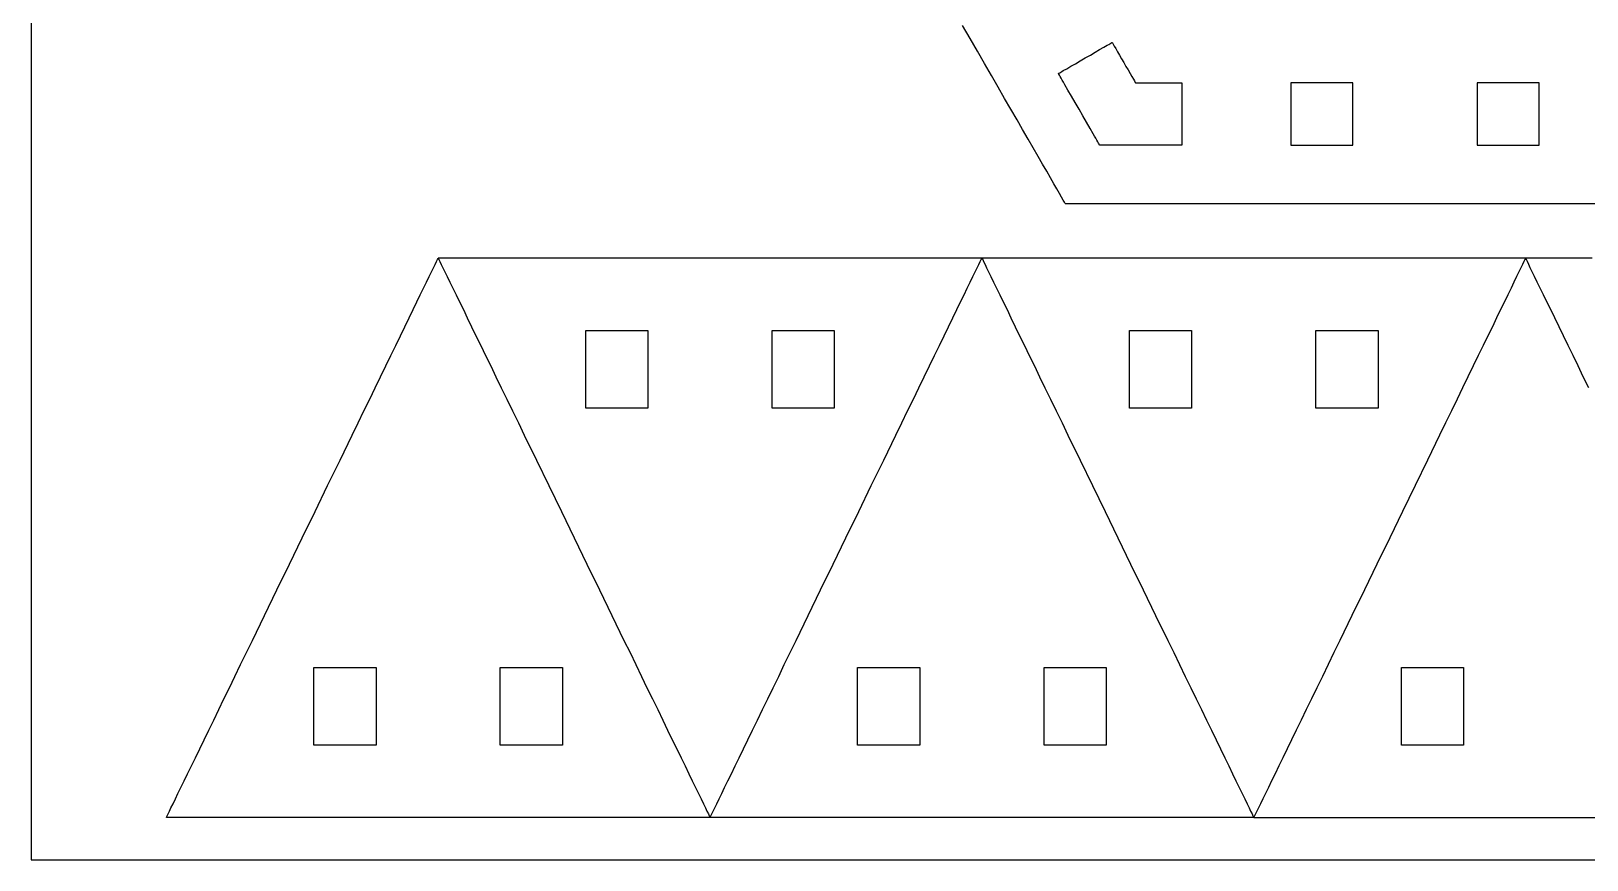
# Model space of a CAD drawing. Header units: millimetres. Extents: x 132 to 771, y 404 to 944.
# Drawn here: x 469.2 to 569.4, y 687.5 to 740.9 of the extents above; entities that cross this region are included whole.
import ezdxf

# ---------------------------------------------------------------- set-up
doc = ezdxf.new("R2010")
doc.units = ezdxf.units.MM
doc.header["$MEASUREMENT"] = 0
doc.layers.get('0').update_dxf_attribs({"linetype": 'CONTINUOUS', "true_color": 0xffffff})

msp = doc.modelspace()

# ---------------------------------------------------------------- linework, layer by layer
at = {"color": 6, "linetype": 'Continuous'}
msp.add_lwpolyline([(469.25, 687.54), (769.25, 687.54), (769.25, 837.54), (469.25, 837.54)], close=True, dxfattribs=at)
at = {"color": 7, "linetype": 'Continuous', "true_color": 0xffffff}
for points in [[(570.4, 729.75), (568.54, 729.75), (566.6, 729.75), (564.59, 729.75), (562.53, 729.75), (558.33, 729.75), (554.14, 729.75), (552.08, 729.75), (550.07, 729.75), (548.13, 729.75), (546.27, 729.75), (544.51, 729.75), (542.87, 729.75), (541.35, 729.75), (540.65, 729.75), (539.99, 729.75), (539.36, 729.75), (538.79, 729.75), (538.25, 729.75), (537.77, 729.75), (537.33, 729.75), (536.95, 729.75), (536.61, 729.75), (536.34, 729.75), (536.12, 729.75), (535.96, 729.75), (535.87, 729.75), (535.83, 729.75), (535.82, 729.78), (535.77, 729.86), (535.69, 730), (535.58, 730.19), (535.44, 730.43), (535.28, 730.71), (535.09, 731.05), (534.87, 731.43), (534.62, 731.85), (534.36, 732.31), (534.07, 732.81), (533.76, 733.35), (533.43, 733.92), (533.07, 734.53), (532.71, 735.17), (532.32, 735.84), (531.91, 736.54), (531.5, 737.26), (531.06, 738.02), (530.62, 738.79), (530.16, 739.58), (529.69, 740.4), (529.2, 741.23)], [(540.33, 737.54), (540.34, 737.54), (540.37, 737.54), (540.41, 737.54), (540.46, 737.54), (540.61, 737.54), (540.8, 737.54), (541.03, 737.54), (541.28, 737.54), (541.55, 737.54), (541.83, 737.54), (542.11, 737.54), (542.38, 737.54), (542.64, 737.54), (542.87, 737.54), (543.06, 737.54), (543.2, 737.54), (543.26, 737.54), (543.3, 737.54), (543.33, 737.54), (543.33, 737.54), (543.33, 737.53), (543.33, 737.5), (543.33, 737.44), (543.33, 737.37), (543.33, 737.28), (543.33, 737.17), (543.33, 736.92), (543.33, 736.62), (543.33, 736.28), (543.33, 735.92), (543.33, 735.54), (543.33, 735.17), (543.33, 734.81), (543.33, 734.47), (543.33, 734.17), (543.33, 733.91), (543.33, 733.81), (543.33, 733.72), (543.33, 733.64), (543.33, 733.59), (543.33, 733.56), (543.33, 733.54), (543.32, 733.54), (543.27, 733.54), (543.2, 733.54), (543.11, 733.54), (542.99, 733.54), (542.84, 733.54), (542.68, 733.54), (542.5, 733.54), (542.31, 733.54), (542.1, 733.54), (541.65, 733.54), (541.17, 733.54), (540.68, 733.54), (540.18, 733.54), (539.7, 733.54), (539.26, 733.54), (539.05, 733.54), (538.85, 733.54), (538.67, 733.54), (538.51, 733.54), (538.37, 733.54), (538.25, 733.54), (538.16, 733.54), (538.08, 733.54), (538.04, 733.54), (538.02, 733.54), (538.02, 733.56), (537.99, 733.6), (537.96, 733.66), (537.91, 733.74), (537.85, 733.85), (537.78, 733.97), (537.7, 734.11), (537.61, 734.26), (537.41, 734.61), (537.18, 735), (536.94, 735.41), (536.7, 735.84), (536.45, 736.27), (536.21, 736.69), (535.99, 737.07), (535.79, 737.42), (535.7, 737.58), (535.62, 737.72), (535.55, 737.84), (535.49, 737.94), (535.44, 738.03), (535.4, 738.09), (535.38, 738.13), (535.37, 738.14), (535.38, 738.15), (535.41, 738.16), (535.46, 738.19), (535.52, 738.23), (535.6, 738.27), (535.69, 738.33), (535.91, 738.45), (536.17, 738.61), (536.47, 738.77), (536.78, 738.95), (537.1, 739.14), (537.43, 739.33), (537.74, 739.51), (538.03, 739.68), (538.29, 739.83), (538.51, 739.96), (538.61, 740.01), (538.68, 740.06), (538.75, 740.09), (538.79, 740.12), (538.82, 740.14), (538.83, 740.14), (538.84, 740.13), (538.85, 740.11), (538.9, 740.03), (538.97, 739.9), (539.07, 739.74), (539.18, 739.54), (539.31, 739.32), (539.44, 739.08), (539.58, 738.84), (539.72, 738.6), (539.86, 738.37), (539.99, 738.15), (540.1, 737.95), (540.2, 737.78), (540.27, 737.66), (540.32, 737.57), (540.33, 737.55), (540.33, 737.54)], [(550.33, 737.54), (550.33, 737.53), (550.33, 737.5), (550.33, 737.44), (550.33, 737.37), (550.33, 737.28), (550.33, 737.17), (550.33, 736.92), (550.33, 736.62), (550.33, 736.28), (550.33, 735.92), (550.33, 735.54), (550.33, 735.17), (550.33, 734.81), (550.33, 734.47), (550.33, 734.17), (550.33, 733.91), (550.33, 733.81), (550.33, 733.72), (550.33, 733.64), (550.33, 733.59), (550.33, 733.56), (550.33, 733.54), (550.35, 733.54), (550.38, 733.54), (550.43, 733.54), (550.51, 733.54), (550.6, 733.54), (550.7, 733.54), (550.96, 733.54), (551.26, 733.54), (551.6, 733.54), (551.96, 733.54), (552.33, 733.54), (552.71, 733.54), (553.07, 733.54), (553.41, 733.54), (553.71, 733.54), (553.96, 733.54), (554.07, 733.54), (554.16, 733.54), (554.23, 733.54), (554.29, 733.54), (554.32, 733.54), (554.33, 733.54), (554.33, 733.56), (554.33, 733.59), (554.33, 733.64), (554.33, 733.72), (554.33, 733.81), (554.33, 733.91), (554.33, 734.17), (554.33, 734.47), (554.33, 734.81), (554.33, 735.17), (554.33, 735.54), (554.33, 735.92), (554.33, 736.28), (554.33, 736.62), (554.33, 736.92), (554.33, 737.17), (554.33, 737.28), (554.33, 737.37), (554.33, 737.44), (554.33, 737.5), (554.33, 737.53), (554.33, 737.54), (554.32, 737.54), (554.29, 737.54), (554.23, 737.54), (554.16, 737.54), (554.07, 737.54), (553.96, 737.54), (553.71, 737.54), (553.41, 737.54), (553.07, 737.54), (552.71, 737.54), (552.33, 737.54), (551.96, 737.54), (551.6, 737.54), (551.26, 737.54), (550.96, 737.54), (550.7, 737.54), (550.6, 737.54), (550.51, 737.54), (550.43, 737.54), (550.38, 737.54), (550.35, 737.54), (550.33, 737.54)], [(566.33, 733.54), (566.33, 733.56), (566.33, 733.59), (566.33, 733.64), (566.33, 733.72), (566.33, 733.81), (566.33, 733.91), (566.33, 734.17), (566.33, 734.47), (566.33, 734.81), (566.33, 735.17), (566.33, 735.54), (566.33, 735.92), (566.33, 736.28), (566.33, 736.62), (566.33, 736.92), (566.33, 737.17), (566.33, 737.28), (566.33, 737.37), (566.33, 737.44), (566.33, 737.5), (566.33, 737.53), (566.33, 737.54), (566.32, 737.54), (566.29, 737.54), (566.23, 737.54), (566.16, 737.54), (566.07, 737.54), (565.96, 737.54), (565.71, 737.54), (565.41, 737.54), (565.07, 737.54), (564.71, 737.54), (564.33, 737.54), (563.96, 737.54), (563.6, 737.54), (563.26, 737.54), (562.96, 737.54), (562.7, 737.54), (562.6, 737.54), (562.51, 737.54), (562.43, 737.54), (562.38, 737.54), (562.35, 737.54), (562.33, 737.54), (562.33, 737.53), (562.33, 737.5), (562.33, 737.44), (562.33, 737.37), (562.33, 737.28), (562.33, 737.17), (562.33, 736.92), (562.33, 736.62), (562.33, 736.28), (562.33, 735.92), (562.33, 735.54), (562.33, 735.17), (562.33, 734.81), (562.33, 734.47), (562.33, 734.17), (562.33, 733.91), (562.33, 733.81), (562.33, 733.72), (562.33, 733.64), (562.33, 733.59), (562.33, 733.56), (562.33, 733.54), (562.35, 733.54), (562.38, 733.54), (562.43, 733.54), (562.51, 733.54), (562.6, 733.54), (562.7, 733.54), (562.96, 733.54), (563.26, 733.54), (563.6, 733.54), (563.96, 733.54), (564.33, 733.54), (564.71, 733.54), (565.07, 733.54), (565.41, 733.54), (565.71, 733.54), (565.96, 733.54), (566.07, 733.54), (566.16, 733.54), (566.23, 733.54), (566.29, 733.54), (566.32, 733.54), (566.33, 733.54)], [(512.95, 690.27), (512.93, 690.27), (512.85, 690.27), (512.73, 690.27), (512.56, 690.27), (512.34, 690.27), (512.09, 690.27), (511.79, 690.27), (511.45, 690.27), (511.07, 690.27), (510.65, 690.27), (510.2, 690.27), (509.72, 690.27), (509.21, 690.27), (508.66, 690.27), (508.08, 690.27), (507.48, 690.27), (506.85, 690.27), (506.2, 690.27), (505.53, 690.27), (504.83, 690.27), (504.12, 690.27), (503.39, 690.27), (502.64, 690.27), (501.88, 690.27), (500.32, 690.27), (498.72, 690.27), (497.09, 690.27), (495.45, 690.27), (493.81, 690.27), (492.19, 690.27), (490.59, 690.27), (489.03, 690.27), (488.26, 690.27), (487.52, 690.27), (486.78, 690.27), (486.07, 690.27), (485.37, 690.27), (484.7, 690.27), (484.05, 690.27), (483.42, 690.27), (482.82, 690.27), (482.24, 690.27), (481.7, 690.27), (481.18, 690.27), (480.7, 690.27), (480.25, 690.27), (479.83, 690.27), (479.46, 690.27), (479.12, 690.27), (478.82, 690.27), (478.56, 690.27), (478.34, 690.27), (478.17, 690.27), (478.05, 690.27), (477.98, 690.27), (477.95, 690.27), (477.96, 690.29), (478, 690.37), (478.06, 690.5), (478.15, 690.67), (478.25, 690.89), (478.38, 691.16), (478.53, 691.47), (478.7, 691.82), (478.89, 692.2), (479.1, 692.63), (479.32, 693.09), (479.57, 693.59), (479.82, 694.12), (480.1, 694.68), (480.38, 695.27), (480.69, 695.89), (481, 696.54), (481.33, 697.21), (481.66, 697.9), (482.01, 698.62), (482.37, 699.35), (482.73, 700.11), (483.11, 700.88), (483.49, 701.66), (484.27, 703.27), (485.07, 704.91), (485.88, 706.58), (486.7, 708.27), (487.52, 709.95), (488.33, 711.63), (489.13, 713.27), (489.91, 714.88), (490.3, 715.66), (490.67, 716.43), (491.04, 717.18), (491.39, 717.92), (491.74, 718.63), (492.08, 719.33), (492.4, 720), (492.72, 720.64), (493.02, 721.26), (493.31, 721.85), (493.58, 722.42), (493.84, 722.95), (494.08, 723.44), (494.3, 723.91), (494.51, 724.33), (494.7, 724.72), (494.87, 725.07), (495.02, 725.38), (495.15, 725.64), (495.25, 725.86), (495.34, 726.04), (495.4, 726.17), (495.44, 726.24), (495.45, 726.27), (495.46, 726.24), (495.5, 726.17), (495.56, 726.04), (495.65, 725.86), (495.75, 725.64), (495.88, 725.38), (496.03, 725.07), (496.2, 724.72), (496.39, 724.33), (496.6, 723.91), (496.82, 723.44), (497.07, 722.95), (497.32, 722.42), (497.6, 721.85), (497.88, 721.26), (498.19, 720.64), (498.5, 720), (498.83, 719.33), (499.16, 718.63), (499.51, 717.92), (499.87, 717.18), (500.23, 716.43), (500.61, 715.66), (500.99, 714.88), (501.77, 713.27), (502.57, 711.63), (503.38, 709.95), (504.2, 708.27), (505.02, 706.58), (505.83, 704.91), (506.63, 703.27), (507.41, 701.66), (507.8, 700.88), (508.17, 700.11), (508.54, 699.35), (508.89, 698.62), (509.24, 697.9), (509.58, 697.21), (509.9, 696.54), (510.22, 695.89), (510.52, 695.27), (510.81, 694.68), (511.08, 694.12), (511.34, 693.59), (511.58, 693.09), (511.8, 692.63), (512.01, 692.2), (512.2, 691.82), (512.37, 691.47), (512.52, 691.16), (512.65, 690.89), (512.75, 690.67), (512.84, 690.5), (512.9, 690.37), (512.94, 690.29), (512.95, 690.27)], [(569.74, 726.27), (569.2, 726.27), (568.68, 726.27), (568.2, 726.27), (567.75, 726.27), (567.33, 726.27), (566.96, 726.27), (566.62, 726.27), (566.32, 726.27), (566.06, 726.27), (565.84, 726.27), (565.67, 726.27), (565.55, 726.27), (565.48, 726.27), (565.45, 726.27), (565.43, 726.27), (565.35, 726.27), (565.23, 726.27), (565.06, 726.27), (564.84, 726.27), (564.59, 726.27), (564.29, 726.27), (563.95, 726.27), (563.57, 726.27), (563.15, 726.27), (562.7, 726.27), (562.22, 726.27), (561.71, 726.27), (561.16, 726.27), (560.58, 726.27), (559.98, 726.27), (559.35, 726.27), (558.7, 726.27), (558.03, 726.27), (557.33, 726.27), (556.62, 726.27), (555.89, 726.27), (555.14, 726.27), (554.38, 726.27), (552.82, 726.27), (551.22, 726.27), (549.59, 726.27), (547.95, 726.27), (546.31, 726.27), (544.69, 726.27), (543.09, 726.27), (541.53, 726.27), (540.76, 726.27), (540.02, 726.27), (539.28, 726.27), (538.57, 726.27), (537.87, 726.27), (537.2, 726.27), (536.55, 726.27), (535.92, 726.27), (535.32, 726.27), (534.74, 726.27), (534.2, 726.27), (533.68, 726.27), (533.2, 726.27), (532.75, 726.27), (532.33, 726.27), (531.96, 726.27), (531.62, 726.27), (531.32, 726.27), (531.06, 726.27), (530.84, 726.27), (530.67, 726.27), (530.55, 726.27), (530.48, 726.27), (530.45, 726.27), (530.43, 726.27), (530.35, 726.27), (530.23, 726.27), (530.06, 726.27), (529.84, 726.27), (529.59, 726.27), (529.29, 726.27), (528.95, 726.27), (528.57, 726.27), (528.15, 726.27), (527.7, 726.27), (527.22, 726.27), (526.71, 726.27), (526.16, 726.27), (525.58, 726.27), (524.98, 726.27), (524.35, 726.27), (523.7, 726.27), (523.03, 726.27), (522.33, 726.27), (521.62, 726.27), (520.89, 726.27), (520.14, 726.27), (519.38, 726.27), (517.82, 726.27), (516.22, 726.27), (514.59, 726.27), (512.95, 726.27), (511.31, 726.27), (509.69, 726.27), (508.09, 726.27), (506.53, 726.27), (505.76, 726.27), (505.02, 726.27), (504.28, 726.27), (503.57, 726.27), (502.87, 726.27), (502.2, 726.27), (501.55, 726.27), (500.92, 726.27), (500.32, 726.27), (499.74, 726.27), (499.2, 726.27), (498.68, 726.27), (498.2, 726.27), (497.75, 726.27), (497.33, 726.27), (496.96, 726.27), (496.62, 726.27), (496.32, 726.27), (496.06, 726.27), (495.84, 726.27), (495.67, 726.27), (495.55, 726.27), (495.48, 726.27), (495.45, 726.27)], [(530.45, 726.27), (530.46, 726.24), (530.5, 726.17), (530.56, 726.04), (530.65, 725.86), (530.75, 725.64), (530.88, 725.38), (531.03, 725.07), (531.2, 724.72), (531.39, 724.33), (531.6, 723.91), (531.82, 723.44), (532.07, 722.95), (532.32, 722.42), (532.6, 721.85), (532.88, 721.26), (533.19, 720.64), (533.5, 720), (533.83, 719.33), (534.16, 718.63), (534.51, 717.92), (534.87, 717.18), (535.23, 716.43), (535.61, 715.66), (535.99, 714.88), (536.77, 713.27), (537.57, 711.63), (538.38, 709.95), (539.2, 708.27), (540.02, 706.58), (540.83, 704.91), (541.63, 703.27), (542.41, 701.66), (542.8, 700.88), (543.17, 700.11), (543.54, 699.35), (543.89, 698.62), (544.24, 697.9), (544.58, 697.21), (544.9, 696.54), (545.22, 695.89), (545.52, 695.27), (545.81, 694.68), (546.08, 694.12), (546.34, 693.59), (546.58, 693.09), (546.8, 692.63), (547.01, 692.2), (547.2, 691.82), (547.37, 691.47), (547.52, 691.16), (547.65, 690.89), (547.75, 690.67), (547.84, 690.5), (547.9, 690.37), (547.94, 690.29), (547.95, 690.27), (547.93, 690.27), (547.85, 690.27), (547.73, 690.27), (547.56, 690.27), (547.34, 690.27), (547.09, 690.27), (546.79, 690.27), (546.45, 690.27), (546.07, 690.27), (545.65, 690.27), (545.2, 690.27), (544.72, 690.27), (544.21, 690.27), (543.66, 690.27), (543.08, 690.27), (542.48, 690.27), (541.85, 690.27), (541.2, 690.27), (540.53, 690.27), (539.83, 690.27), (539.12, 690.27), (538.39, 690.27), (537.64, 690.27), (536.88, 690.27), (535.32, 690.27), (533.72, 690.27), (532.09, 690.27), (530.45, 690.27), (528.81, 690.27), (527.19, 690.27), (525.59, 690.27), (524.03, 690.27), (523.26, 690.27), (522.52, 690.27), (521.78, 690.27), (521.07, 690.27), (520.37, 690.27), (519.7, 690.27), (519.05, 690.27), (518.42, 690.27), (517.82, 690.27), (517.24, 690.27), (516.7, 690.27), (516.18, 690.27), (515.7, 690.27), (515.25, 690.27), (514.83, 690.27), (514.46, 690.27), (514.12, 690.27), (513.82, 690.27), (513.56, 690.27), (513.34, 690.27), (513.17, 690.27), (513.05, 690.27), (512.98, 690.27), (512.95, 690.27), (512.96, 690.29), (513, 690.37), (513.06, 690.5), (513.15, 690.67), (513.25, 690.89), (513.38, 691.16), (513.53, 691.47), (513.7, 691.82), (513.89, 692.2), (514.1, 692.63), (514.32, 693.09), (514.57, 693.59), (514.82, 694.12), (515.1, 694.68), (515.38, 695.27), (515.69, 695.89), (516, 696.54), (516.33, 697.21), (516.66, 697.9), (517.01, 698.62), (517.37, 699.35), (517.73, 700.11), (518.11, 700.88), (518.49, 701.66), (519.27, 703.27), (520.07, 704.91), (520.88, 706.58), (521.7, 708.27), (522.52, 709.95), (523.33, 711.63), (524.13, 713.27), (524.91, 714.88), (525.3, 715.66), (525.67, 716.43), (526.04, 717.18), (526.39, 717.92), (526.74, 718.63), (527.08, 719.33), (527.4, 720), (527.72, 720.64), (528.02, 721.26), (528.31, 721.85), (528.58, 722.42), (528.84, 722.95), (529.08, 723.44), (529.3, 723.91), (529.51, 724.33), (529.7, 724.72), (529.87, 725.07), (530.02, 725.38), (530.15, 725.64), (530.25, 725.86), (530.34, 726.04), (530.4, 726.17), (530.44, 726.24), (530.45, 726.27)], [(569.51, 717.92), (569.16, 718.63), (568.83, 719.33), (568.5, 720), (568.19, 720.64), (567.88, 721.26), (567.6, 721.85), (567.32, 722.42), (567.07, 722.95), (566.82, 723.44), (566.6, 723.91), (566.39, 724.33), (566.2, 724.72), (566.03, 725.07), (565.88, 725.38), (565.75, 725.64), (565.65, 725.86), (565.56, 726.04), (565.5, 726.17), (565.46, 726.24), (565.45, 726.27), (565.44, 726.24), (565.4, 726.17), (565.34, 726.04), (565.25, 725.86), (565.15, 725.64), (565.02, 725.38), (564.87, 725.07), (564.7, 724.72), (564.51, 724.33), (564.3, 723.91), (564.08, 723.44), (563.84, 722.95), (563.58, 722.42), (563.31, 721.85), (563.02, 721.26), (562.72, 720.64), (562.4, 720), (562.08, 719.33), (561.74, 718.63), (561.39, 717.92), (561.04, 717.18), (560.67, 716.43), (560.3, 715.66), (559.91, 714.88), (559.13, 713.27), (558.33, 711.63), (557.52, 709.95), (556.7, 708.27), (555.88, 706.58), (555.07, 704.91), (554.27, 703.27), (553.49, 701.66), (553.11, 700.88), (552.73, 700.11), (552.37, 699.35), (552.01, 698.62), (551.66, 697.9), (551.33, 697.21), (551, 696.54), (550.69, 695.89), (550.38, 695.27), (550.1, 694.68), (549.82, 694.12), (549.57, 693.59), (549.32, 693.09), (549.1, 692.63), (548.89, 692.2), (548.7, 691.82), (548.53, 691.47), (548.38, 691.16), (548.25, 690.89), (548.15, 690.67), (548.06, 690.5), (548, 690.37), (547.96, 690.29), (547.95, 690.27), (547.98, 690.27), (548.05, 690.27), (548.17, 690.27), (548.34, 690.27), (548.56, 690.27), (548.82, 690.27), (549.12, 690.27), (549.46, 690.27), (549.83, 690.27), (550.25, 690.27), (550.7, 690.27), (551.18, 690.27), (551.7, 690.27), (552.24, 690.27), (552.82, 690.27), (553.42, 690.27), (554.05, 690.27), (554.7, 690.27), (555.37, 690.27), (556.07, 690.27), (556.78, 690.27), (557.52, 690.27), (558.26, 690.27), (559.03, 690.27), (560.59, 690.27), (562.19, 690.27), (563.81, 690.27), (565.45, 690.27), (567.09, 690.27), (568.72, 690.27), (570.32, 690.27)], [(504.95, 716.61), (504.95, 716.62), (504.95, 716.66), (504.95, 716.73), (504.95, 716.82), (504.95, 716.94), (504.95, 717.07), (504.95, 717.22), (504.95, 717.39), (504.95, 717.77), (504.95, 718.19), (504.95, 718.64), (504.95, 719.11), (504.95, 719.58), (504.95, 720.03), (504.95, 720.45), (504.95, 720.83), (504.95, 721), (504.95, 721.15), (504.95, 721.28), (504.95, 721.39), (504.95, 721.49), (504.95, 721.55), (504.95, 721.59), (504.95, 721.61), (504.96, 721.61), (505, 721.61), (505.05, 721.61), (505.12, 721.61), (505.21, 721.61), (505.32, 721.61), (505.58, 721.61), (505.88, 721.61), (506.22, 721.61), (506.58, 721.61), (506.95, 721.61), (507.32, 721.61), (507.69, 721.61), (508.02, 721.61), (508.33, 721.61), (508.58, 721.61), (508.69, 721.61), (508.78, 721.61), (508.85, 721.61), (508.91, 721.61), (508.94, 721.61), (508.95, 721.61), (508.95, 721.59), (508.95, 721.55), (508.95, 721.49), (508.95, 721.39), (508.95, 721.28), (508.95, 721.15), (508.95, 721), (508.95, 720.83), (508.95, 720.45), (508.95, 720.03), (508.95, 719.58), (508.95, 719.11), (508.95, 718.64), (508.95, 718.19), (508.95, 717.77), (508.95, 717.39), (508.95, 717.22), (508.95, 717.07), (508.95, 716.94), (508.95, 716.82), (508.95, 716.73), (508.95, 716.66), (508.95, 716.62), (508.95, 716.61), (508.94, 716.61), (508.91, 716.61), (508.85, 716.61), (508.78, 716.61), (508.69, 716.61), (508.58, 716.61), (508.33, 716.61), (508.02, 716.61), (507.69, 716.61), (507.32, 716.61), (506.95, 716.61), (506.58, 716.61), (506.22, 716.61), (505.88, 716.61), (505.58, 716.61), (505.32, 716.61), (505.21, 716.61), (505.12, 716.61), (505.05, 716.61), (505, 716.61), (504.96, 716.61), (504.95, 716.61)], [(516.95, 721.61), (516.96, 721.61), (517, 721.61), (517.05, 721.61), (517.12, 721.61), (517.21, 721.61), (517.32, 721.61), (517.58, 721.61), (517.88, 721.61), (518.22, 721.61), (518.58, 721.61), (518.95, 721.61), (519.32, 721.61), (519.69, 721.61), (520.02, 721.61), (520.33, 721.61), (520.58, 721.61), (520.69, 721.61), (520.78, 721.61), (520.85, 721.61), (520.91, 721.61), (520.94, 721.61), (520.95, 721.61), (520.95, 721.59), (520.95, 721.55), (520.95, 721.49), (520.95, 721.39), (520.95, 721.28), (520.95, 721.15), (520.95, 721), (520.95, 720.83), (520.95, 720.45), (520.95, 720.03), (520.95, 719.58), (520.95, 719.11), (520.95, 718.64), (520.95, 718.19), (520.95, 717.77), (520.95, 717.39), (520.95, 717.22), (520.95, 717.07), (520.95, 716.94), (520.95, 716.82), (520.95, 716.73), (520.95, 716.66), (520.95, 716.62), (520.95, 716.61), (520.94, 716.61), (520.91, 716.61), (520.85, 716.61), (520.78, 716.61), (520.69, 716.61), (520.58, 716.61), (520.33, 716.61), (520.02, 716.61), (519.69, 716.61), (519.32, 716.61), (518.95, 716.61), (518.58, 716.61), (518.22, 716.61), (517.88, 716.61), (517.58, 716.61), (517.32, 716.61), (517.21, 716.61), (517.12, 716.61), (517.05, 716.61), (517, 716.61), (516.96, 716.61), (516.95, 716.61), (516.95, 716.62), (516.95, 716.66), (516.95, 716.73), (516.95, 716.82), (516.95, 716.94), (516.95, 717.07), (516.95, 717.22), (516.95, 717.39), (516.95, 717.77), (516.95, 718.19), (516.95, 718.64), (516.95, 719.11), (516.95, 719.58), (516.95, 720.03), (516.95, 720.45), (516.95, 720.83), (516.95, 721), (516.95, 721.15), (516.95, 721.28), (516.95, 721.39), (516.95, 721.49), (516.95, 721.55), (516.95, 721.59), (516.95, 721.61)], [(539.95, 716.61), (539.95, 716.62), (539.95, 716.66), (539.95, 716.73), (539.95, 716.82), (539.95, 716.94), (539.95, 717.07), (539.95, 717.22), (539.95, 717.39), (539.95, 717.77), (539.95, 718.19), (539.95, 718.64), (539.95, 719.11), (539.95, 719.58), (539.95, 720.03), (539.95, 720.45), (539.95, 720.83), (539.95, 721), (539.95, 721.15), (539.95, 721.28), (539.95, 721.39), (539.95, 721.49), (539.95, 721.55), (539.95, 721.59), (539.95, 721.61), (539.96, 721.61), (540, 721.61), (540.05, 721.61), (540.12, 721.61), (540.21, 721.61), (540.32, 721.61), (540.58, 721.61), (540.88, 721.61), (541.22, 721.61), (541.58, 721.61), (541.95, 721.61), (542.32, 721.61), (542.69, 721.61), (543.02, 721.61), (543.33, 721.61), (543.58, 721.61), (543.69, 721.61), (543.78, 721.61), (543.85, 721.61), (543.91, 721.61), (543.94, 721.61), (543.95, 721.61), (543.95, 721.59), (543.95, 721.55), (543.95, 721.49), (543.95, 721.39), (543.95, 721.28), (543.95, 721.15), (543.95, 721), (543.95, 720.83), (543.95, 720.45), (543.95, 720.03), (543.95, 719.58), (543.95, 719.11), (543.95, 718.64), (543.95, 718.19), (543.95, 717.77), (543.95, 717.39), (543.95, 717.22), (543.95, 717.07), (543.95, 716.94), (543.95, 716.82), (543.95, 716.73), (543.95, 716.66), (543.95, 716.62), (543.95, 716.61), (543.94, 716.61), (543.91, 716.61), (543.85, 716.61), (543.78, 716.61), (543.69, 716.61), (543.58, 716.61), (543.33, 716.61), (543.02, 716.61), (542.69, 716.61), (542.32, 716.61), (541.95, 716.61), (541.58, 716.61), (541.22, 716.61), (540.88, 716.61), (540.58, 716.61), (540.32, 716.61), (540.21, 716.61), (540.12, 716.61), (540.05, 716.61), (540, 716.61), (539.96, 716.61), (539.95, 716.61)], [(551.95, 721.61), (551.96, 721.61), (552, 721.61), (552.05, 721.61), (552.12, 721.61), (552.21, 721.61), (552.32, 721.61), (552.58, 721.61), (552.88, 721.61), (553.22, 721.61), (553.58, 721.61), (553.95, 721.61), (554.32, 721.61), (554.69, 721.61), (555.02, 721.61), (555.33, 721.61), (555.58, 721.61), (555.69, 721.61), (555.78, 721.61), (555.85, 721.61), (555.91, 721.61), (555.94, 721.61), (555.95, 721.61), (555.95, 721.59), (555.95, 721.55), (555.95, 721.49), (555.95, 721.39), (555.95, 721.28), (555.95, 721.15), (555.95, 721), (555.95, 720.83), (555.95, 720.45), (555.95, 720.03), (555.95, 719.58), (555.95, 719.11), (555.95, 718.64), (555.95, 718.19), (555.95, 717.77), (555.95, 717.39), (555.95, 717.22), (555.95, 717.07), (555.95, 716.94), (555.95, 716.82), (555.95, 716.73), (555.95, 716.66), (555.95, 716.62), (555.95, 716.61), (555.94, 716.61), (555.91, 716.61), (555.85, 716.61), (555.78, 716.61), (555.69, 716.61), (555.58, 716.61), (555.33, 716.61), (555.02, 716.61), (554.69, 716.61), (554.32, 716.61), (553.95, 716.61), (553.58, 716.61), (553.22, 716.61), (552.88, 716.61), (552.58, 716.61), (552.32, 716.61), (552.21, 716.61), (552.12, 716.61), (552.05, 716.61), (552, 716.61), (551.96, 716.61), (551.95, 716.61), (551.95, 716.62), (551.95, 716.66), (551.95, 716.73), (551.95, 716.82), (551.95, 716.94), (551.95, 717.07), (551.95, 717.22), (551.95, 717.39), (551.95, 717.77), (551.95, 718.19), (551.95, 718.64), (551.95, 719.11), (551.95, 719.58), (551.95, 720.03), (551.95, 720.45), (551.95, 720.83), (551.95, 721), (551.95, 721.15), (551.95, 721.28), (551.95, 721.39), (551.95, 721.49), (551.95, 721.55), (551.95, 721.59), (551.95, 721.61)], [(491.45, 694.93), (491.44, 694.93), (491.41, 694.93), (491.35, 694.93), (491.28, 694.93), (491.19, 694.93), (491.08, 694.93), (490.83, 694.93), (490.52, 694.93), (490.19, 694.93), (489.82, 694.93), (489.45, 694.93), (489.08, 694.93), (488.72, 694.93), (488.38, 694.93), (488.08, 694.93), (487.82, 694.93), (487.71, 694.93), (487.62, 694.93), (487.55, 694.93), (487.5, 694.93), (487.46, 694.93), (487.45, 694.93), (487.45, 694.94), (487.45, 694.98), (487.45, 695.05), (487.45, 695.14), (487.45, 695.26), (487.45, 695.39), (487.45, 695.54), (487.45, 695.71), (487.45, 696.09), (487.45, 696.51), (487.45, 696.96), (487.45, 697.43), (487.45, 697.9), (487.45, 698.35), (487.45, 698.77), (487.45, 699.15), (487.45, 699.32), (487.45, 699.47), (487.45, 699.6), (487.45, 699.71), (487.45, 699.81), (487.45, 699.87), (487.45, 699.91), (487.45, 699.93), (487.46, 699.93), (487.5, 699.93), (487.55, 699.93), (487.62, 699.93), (487.71, 699.93), (487.82, 699.93), (488.08, 699.93), (488.38, 699.93), (488.72, 699.93), (489.08, 699.93), (489.45, 699.93), (489.82, 699.93), (490.19, 699.93), (490.52, 699.93), (490.83, 699.93), (491.08, 699.93), (491.19, 699.93), (491.28, 699.93), (491.35, 699.93), (491.41, 699.93), (491.44, 699.93), (491.45, 699.93), (491.45, 699.91), (491.45, 699.87), (491.45, 699.81), (491.45, 699.71), (491.45, 699.6), (491.45, 699.47), (491.45, 699.32), (491.45, 699.15), (491.45, 698.77), (491.45, 698.35), (491.45, 697.9), (491.45, 697.43), (491.45, 696.96), (491.45, 696.51), (491.45, 696.09), (491.45, 695.71), (491.45, 695.54), (491.45, 695.39), (491.45, 695.26), (491.45, 695.14), (491.45, 695.05), (491.45, 694.98), (491.45, 694.94), (491.45, 694.93)], [(503.45, 699.93), (503.45, 699.91), (503.45, 699.87), (503.45, 699.81), (503.45, 699.71), (503.45, 699.6), (503.45, 699.47), (503.45, 699.32), (503.45, 699.15), (503.45, 698.77), (503.45, 698.35), (503.45, 697.9), (503.45, 697.43), (503.45, 696.96), (503.45, 696.51), (503.45, 696.09), (503.45, 695.71), (503.45, 695.54), (503.45, 695.39), (503.45, 695.26), (503.45, 695.14), (503.45, 695.05), (503.45, 694.98), (503.45, 694.94), (503.45, 694.93), (503.44, 694.93), (503.41, 694.93), (503.35, 694.93), (503.28, 694.93), (503.19, 694.93), (503.08, 694.93), (502.83, 694.93), (502.52, 694.93), (502.19, 694.93), (501.82, 694.93), (501.45, 694.93), (501.08, 694.93), (500.72, 694.93), (500.38, 694.93), (500.08, 694.93), (499.82, 694.93), (499.71, 694.93), (499.62, 694.93), (499.55, 694.93), (499.5, 694.93), (499.46, 694.93), (499.45, 694.93), (499.45, 694.94), (499.45, 694.98), (499.45, 695.05), (499.45, 695.14), (499.45, 695.26), (499.45, 695.39), (499.45, 695.54), (499.45, 695.71), (499.45, 696.09), (499.45, 696.51), (499.45, 696.96), (499.45, 697.43), (499.45, 697.9), (499.45, 698.35), (499.45, 698.77), (499.45, 699.15), (499.45, 699.32), (499.45, 699.47), (499.45, 699.6), (499.45, 699.71), (499.45, 699.81), (499.45, 699.87), (499.45, 699.91), (499.45, 699.93), (499.46, 699.93), (499.5, 699.93), (499.55, 699.93), (499.62, 699.93), (499.71, 699.93), (499.82, 699.93), (500.08, 699.93), (500.38, 699.93), (500.72, 699.93), (501.08, 699.93), (501.45, 699.93), (501.82, 699.93), (502.19, 699.93), (502.52, 699.93), (502.83, 699.93), (503.08, 699.93), (503.19, 699.93), (503.28, 699.93), (503.35, 699.93), (503.41, 699.93), (503.44, 699.93), (503.45, 699.93)], [(526.45, 694.93), (526.44, 694.93), (526.41, 694.93), (526.35, 694.93), (526.28, 694.93), (526.19, 694.93), (526.08, 694.93), (525.83, 694.93), (525.52, 694.93), (525.19, 694.93), (524.82, 694.93), (524.45, 694.93), (524.08, 694.93), (523.72, 694.93), (523.38, 694.93), (523.08, 694.93), (522.82, 694.93), (522.71, 694.93), (522.62, 694.93), (522.55, 694.93), (522.5, 694.93), (522.46, 694.93), (522.45, 694.93), (522.45, 694.94), (522.45, 694.98), (522.45, 695.05), (522.45, 695.14), (522.45, 695.26), (522.45, 695.39), (522.45, 695.54), (522.45, 695.71), (522.45, 696.09), (522.45, 696.51), (522.45, 696.96), (522.45, 697.43), (522.45, 697.9), (522.45, 698.35), (522.45, 698.77), (522.45, 699.15), (522.45, 699.32), (522.45, 699.47), (522.45, 699.6), (522.45, 699.71), (522.45, 699.81), (522.45, 699.87), (522.45, 699.91), (522.45, 699.93), (522.46, 699.93), (522.5, 699.93), (522.55, 699.93), (522.62, 699.93), (522.71, 699.93), (522.82, 699.93), (523.08, 699.93), (523.38, 699.93), (523.72, 699.93), (524.08, 699.93), (524.45, 699.93), (524.82, 699.93), (525.19, 699.93), (525.52, 699.93), (525.83, 699.93), (526.08, 699.93), (526.19, 699.93), (526.28, 699.93), (526.35, 699.93), (526.41, 699.93), (526.44, 699.93), (526.45, 699.93), (526.45, 699.91), (526.45, 699.87), (526.45, 699.81), (526.45, 699.71), (526.45, 699.6), (526.45, 699.47), (526.45, 699.32), (526.45, 699.15), (526.45, 698.77), (526.45, 698.35), (526.45, 697.9), (526.45, 697.43), (526.45, 696.96), (526.45, 696.51), (526.45, 696.09), (526.45, 695.71), (526.45, 695.54), (526.45, 695.39), (526.45, 695.26), (526.45, 695.14), (526.45, 695.05), (526.45, 694.98), (526.45, 694.94), (526.45, 694.93)], [(538.45, 699.93), (538.45, 699.91), (538.45, 699.87), (538.45, 699.81), (538.45, 699.71), (538.45, 699.6), (538.45, 699.47), (538.45, 699.32), (538.45, 699.15), (538.45, 698.77), (538.45, 698.35), (538.45, 697.9), (538.45, 697.43), (538.45, 696.96), (538.45, 696.51), (538.45, 696.09), (538.45, 695.71), (538.45, 695.54), (538.45, 695.39), (538.45, 695.26), (538.45, 695.14), (538.45, 695.05), (538.45, 694.98), (538.45, 694.94), (538.45, 694.93), (538.44, 694.93), (538.41, 694.93), (538.35, 694.93), (538.28, 694.93), (538.19, 694.93), (538.08, 694.93), (537.83, 694.93), (537.52, 694.93), (537.19, 694.93), (536.82, 694.93), (536.45, 694.93), (536.08, 694.93), (535.72, 694.93), (535.38, 694.93), (535.08, 694.93), (534.82, 694.93), (534.71, 694.93), (534.62, 694.93), (534.55, 694.93), (534.5, 694.93), (534.46, 694.93), (534.45, 694.93), (534.45, 694.94), (534.45, 694.98), (534.45, 695.05), (534.45, 695.14), (534.45, 695.26), (534.45, 695.39), (534.45, 695.54), (534.45, 695.71), (534.45, 696.09), (534.45, 696.51), (534.45, 696.96), (534.45, 697.43), (534.45, 697.9), (534.45, 698.35), (534.45, 698.77), (534.45, 699.15), (534.45, 699.32), (534.45, 699.47), (534.45, 699.6), (534.45, 699.71), (534.45, 699.81), (534.45, 699.87), (534.45, 699.91), (534.45, 699.93), (534.46, 699.93), (534.5, 699.93), (534.55, 699.93), (534.62, 699.93), (534.71, 699.93), (534.82, 699.93), (535.08, 699.93), (535.38, 699.93), (535.72, 699.93), (536.08, 699.93), (536.45, 699.93), (536.82, 699.93), (537.19, 699.93), (537.52, 699.93), (537.83, 699.93), (538.08, 699.93), (538.19, 699.93), (538.28, 699.93), (538.35, 699.93), (538.41, 699.93), (538.44, 699.93), (538.45, 699.93)], [(561.45, 694.93), (561.44, 694.93), (561.41, 694.93), (561.35, 694.93), (561.28, 694.93), (561.19, 694.93), (561.08, 694.93), (560.83, 694.93), (560.52, 694.93), (560.19, 694.93), (559.82, 694.93), (559.45, 694.93), (559.08, 694.93), (558.72, 694.93), (558.38, 694.93), (558.08, 694.93), (557.82, 694.93), (557.71, 694.93), (557.62, 694.93), (557.55, 694.93), (557.5, 694.93), (557.46, 694.93), (557.45, 694.93), (557.45, 694.94), (557.45, 694.98), (557.45, 695.05), (557.45, 695.14), (557.45, 695.26), (557.45, 695.39), (557.45, 695.54), (557.45, 695.71), (557.45, 696.09), (557.45, 696.51), (557.45, 696.96), (557.45, 697.43), (557.45, 697.9), (557.45, 698.35), (557.45, 698.77), (557.45, 699.15), (557.45, 699.32), (557.45, 699.47), (557.45, 699.6), (557.45, 699.71), (557.45, 699.81), (557.45, 699.87), (557.45, 699.91), (557.45, 699.93), (557.46, 699.93), (557.5, 699.93), (557.55, 699.93), (557.62, 699.93), (557.71, 699.93), (557.82, 699.93), (558.08, 699.93), (558.38, 699.93), (558.72, 699.93), (559.08, 699.93), (559.45, 699.93), (559.82, 699.93), (560.19, 699.93), (560.52, 699.93), (560.83, 699.93), (561.08, 699.93), (561.19, 699.93), (561.28, 699.93), (561.35, 699.93), (561.41, 699.93), (561.44, 699.93), (561.45, 699.93), (561.45, 699.91), (561.45, 699.87), (561.45, 699.81), (561.45, 699.71), (561.45, 699.6), (561.45, 699.47), (561.45, 699.32), (561.45, 699.15), (561.45, 698.77), (561.45, 698.35), (561.45, 697.9), (561.45, 697.43), (561.45, 696.96), (561.45, 696.51), (561.45, 696.09), (561.45, 695.71), (561.45, 695.54), (561.45, 695.39), (561.45, 695.26), (561.45, 695.14), (561.45, 695.05), (561.45, 694.98), (561.45, 694.94), (561.45, 694.93)]]:
    msp.add_lwpolyline(points, dxfattribs=at)

doc.saveas('drawing.dxf')
